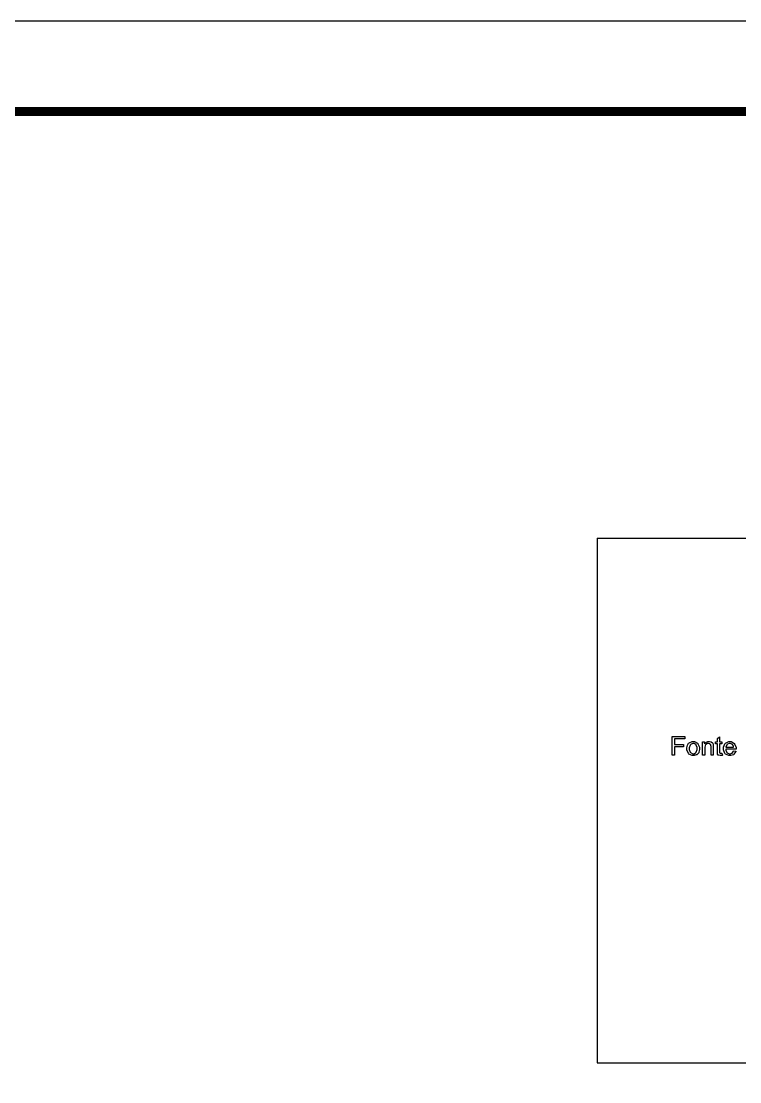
# Model space of a CAD drawing. Header units: metres. Extents: x 3290 to 4536, y 1562 to 1983.
# Drawn here: x 4239 to 4318.7, y 1865 to 1982.7 of the extents above; entities that cross this region are included whole.
import ezdxf

# ---------------------------------------------------------------- set-up
doc = ezdxf.new("R2010")
doc.units = ezdxf.units.M
doc.layers.add('ARQ-FOLHA', color=7, linetype='Continuous')
doc.layers.add('CFF-7E-00', color=30, linetype='Continuous')

# ---------------------------------------------------------------- blocks, each defined once
blk = doc.blocks.new('FOLHA A2')
at = {"layer": 'ARQ-FOLHA'}
blk.add_line((594, 0), (0, 0), dxfattribs=at)
at = {"layer": 'ARQ-FOLHA', "const_width": 1}
blk.add_lwpolyline([(25, -410), (584, -410), (584, -10), (25, -10), (25, -410)], dxfattribs=at)

msp = doc.modelspace()

# ---------------------------------------------------------------- linework, layer by layer
for p, q in [((4302.88, 1925.32), (4302.88, 1867.12)), ((4302.88, 1925.32), (4464.04, 1925.32)), ((4302.88, 1867.12), (4464.04, 1867.12))]:
    msp.add_line(p, q)
at = {"layer": 'CFF-7E-00'}
for points in [[(4311.2, 1901.23), (4311.2, 1903.3), (4312.63, 1903.3), (4312.63, 1903.04), (4311.49, 1903.04), (4311.49, 1902.43), (4312.46, 1902.43), (4312.46, 1902.17), (4311.49, 1902.17), (4311.49, 1901.23), (4311.2, 1901.23)], [(4312.85, 1901.97), (4312.85, 1902.06), (4312.9, 1902.34), (4313.04, 1902.56), (4313.08, 1902.59), (4313.11, 1902.62), (4313.45, 1902.75), (4313.57, 1902.75), (4313.69, 1902.75), (4314.02, 1902.59), (4314.05, 1902.55), (4314.08, 1902.52), (4314.25, 1902.13), (4314.25, 1902), (4314.25, 1901.89), (4314.19, 1901.57), (4314.18, 1901.55), (4314.16, 1901.52), (4313.95, 1901.3), (4313.92, 1901.29), (4313.89, 1901.27), (4313.65, 1901.19), (4313.57, 1901.19), (4313.44, 1901.19), (4313.08, 1901.36), (4313.05, 1901.39), (4313.01, 1901.42), (4312.85, 1901.83), (4312.85, 1901.97)], [(4313.11, 1901.97), (4313.11, 1901.87), (4313.22, 1901.57), (4313.24, 1901.55), (4313.26, 1901.53), (4313.49, 1901.39), (4313.57, 1901.39), (4313.64, 1901.39), (4313.84, 1901.53), (4313.86, 1901.55), (4313.88, 1901.57), (4313.99, 1901.87), (4313.99, 1901.97), (4313.99, 1902.08), (4313.88, 1902.37), (4313.86, 1902.39), (4313.84, 1902.42), (4313.64, 1902.55), (4313.57, 1902.55), (4313.49, 1902.55), (4313.26, 1902.42), (4313.24, 1902.39), (4313.22, 1902.37), (4313.11, 1902.07), (4313.11, 1901.97)], [(4314.57, 1901.23), (4314.57, 1902.72), (4314.8, 1902.72), (4314.8, 1902.52), (4314.82, 1902.56), (4315.17, 1902.75), (4315.28, 1902.75), (4315.34, 1902.75), (4315.5, 1902.73), (4315.51, 1902.72), (4315.54, 1902.71), (4315.69, 1902.6), (4315.71, 1902.59), (4315.71, 1902.57), (4315.77, 1902.44), (4315.77, 1902.39), (4315.77, 1902.33), (4315.77, 1902.18), (4315.77, 1902.13), (4315.77, 1901.23), (4315.54, 1901.23), (4315.54, 1902.13), (4315.54, 1902.19), (4315.51, 1902.32), (4315.51, 1902.36), (4315.5, 1902.38), (4315.4, 1902.48), (4315.38, 1902.49), (4315.37, 1902.5), (4315.26, 1902.55), (4315.22, 1902.55), (4315.15, 1902.55), (4314.95, 1902.44), (4314.93, 1902.43), (4314.91, 1902.41), (4314.83, 1902.13), (4314.83, 1902.04), (4314.83, 1901.23), (4314.57, 1901.23)], [(4316.74, 1901.45), (4316.78, 1901.23), (4316.76, 1901.22), (4316.63, 1901.19), (4316.58, 1901.19), (4316.52, 1901.19), (4316.37, 1901.25), (4316.35, 1901.26), (4316.33, 1901.26), (4316.26, 1901.35), (4316.26, 1901.35), (4316.25, 1901.37), (4316.23, 1901.58), (4316.23, 1901.65), (4316.23, 1902.52), (4316.03, 1902.52), (4316.03, 1902.72), (4316.23, 1902.72), (4316.23, 1903.1), (4316.48, 1903.27), (4316.48, 1902.72), (4316.74, 1902.72), (4316.74, 1902.52), (4316.48, 1902.52), (4316.48, 1901.65), (4316.48, 1901.61), (4316.48, 1901.52), (4316.48, 1901.52), (4316.48, 1901.5), (4316.53, 1901.45), (4316.55, 1901.45), (4316.55, 1901.45), (4316.6, 1901.45), (4316.62, 1901.45), (4316.65, 1901.45), (4316.72, 1901.45), (4316.74, 1901.45)], [(4318.01, 1901.71), (4318.27, 1901.68), (4318.26, 1901.64), (4318.07, 1901.34), (4318.04, 1901.32), (4318.02, 1901.3), (4317.72, 1901.19), (4317.62, 1901.19), (4317.49, 1901.19), (4317.13, 1901.36), (4317.1, 1901.39), (4317.07, 1901.42), (4316.91, 1901.83), (4316.91, 1901.97), (4316.91, 1902.12), (4317.07, 1902.52), (4317.1, 1902.55), (4317.13, 1902.59), (4317.5, 1902.75), (4317.62, 1902.75), (4317.74, 1902.75), (4318.07, 1902.59), (4318.11, 1902.55), (4318.14, 1902.52), (4318.3, 1902.11), (4318.3, 1901.97), (4318.3, 1901.97), (4318.3, 1901.92), (4318.3, 1901.91), (4317.17, 1901.91), (4317.17, 1901.81), (4317.28, 1901.54), (4317.29, 1901.52), (4317.32, 1901.5), (4317.54, 1901.39), (4317.62, 1901.39), (4317.68, 1901.39), (4317.83, 1901.45), (4317.85, 1901.45), (4317.86, 1901.47), (4318, 1901.68), (4318.01, 1901.71)], [(4317.17, 1902.13), (4318.01, 1902.13), (4318.01, 1902.2), (4317.93, 1902.38), (4317.91, 1902.39), (4317.9, 1902.42), (4317.69, 1902.55), (4317.62, 1902.55), (4317.55, 1902.55), (4317.34, 1902.45), (4317.33, 1902.43), (4317.3, 1902.41), (4317.17, 1902.17), (4317.17, 1902.13)]]:
    msp.add_lwpolyline(points, close=True, dxfattribs=at)

# ---------------------------------------------------------------- block references
at = {"layer": 'ARQ-FOLHA'}
msp.add_blockref('FOLHA A2', (3942.03, 1982.65), dxfattribs=at)

doc.saveas('drawing.dxf')
